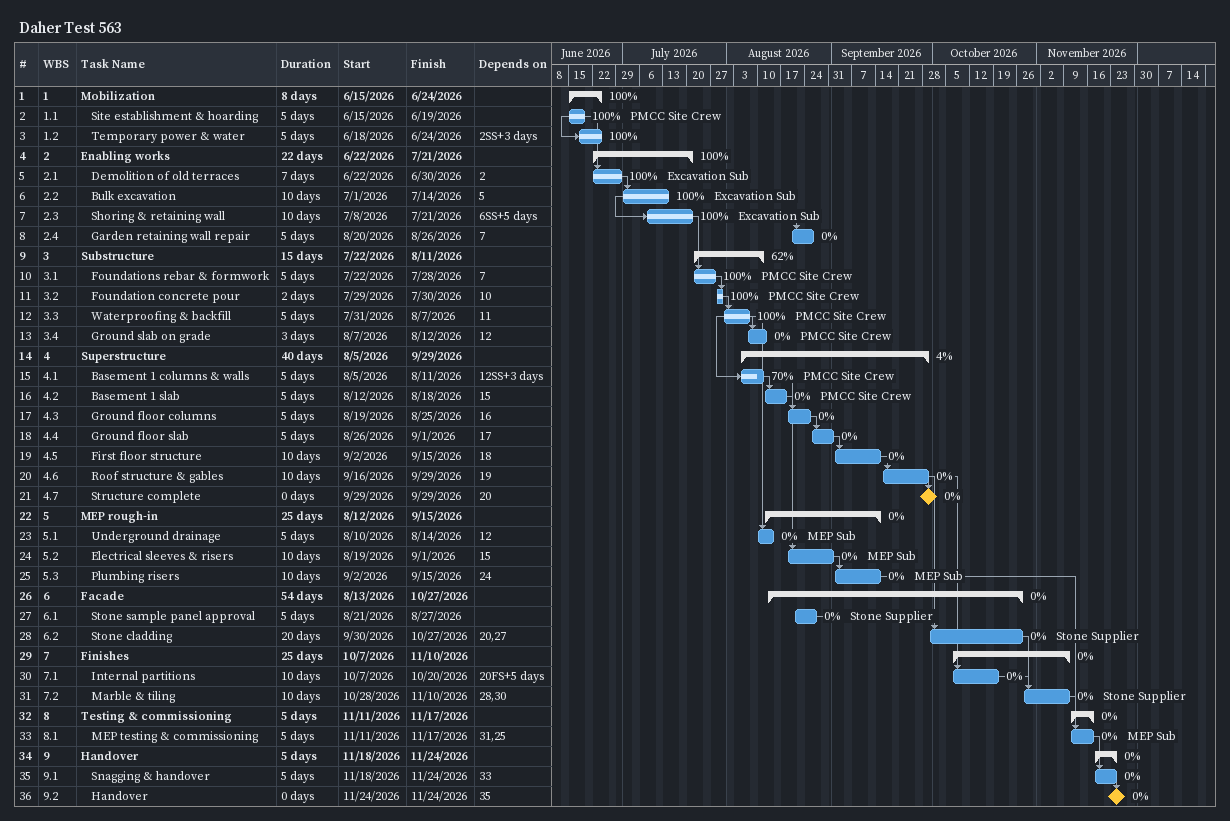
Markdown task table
Daher Test 563

| ID | WBS | Task | Duration | Start | Finish | Predecessors | Resources | % complete |
|---|---|---|---|---|---|---|---|---|
| 1 | 1 | **Mobilization** | 8d | 2026-06-15 | 2026-06-24 |  |  | 100 |
| 2 | 1.1 | Site establishment & hoarding | 5d | 2026-06-15 | 2026-06-19 |  | PMCC Site Crew | 100 |
| 3 | 1.2 | Temporary power & water | 5d | 2026-06-18 | 2026-06-24 | 2SS+3d |  | 100 |
| 4 | 2 | **Enabling works** | 22d | 2026-06-22 | 2026-07-21 |  |  | 100 |
| 5 | 2.1 | Demolition of old terraces | 7d | 2026-06-22 | 2026-06-30 | 2 | Excavation Sub | 100 |
| 6 | 2.2 | Bulk excavation | 10d | 2026-07-01 | 2026-07-14 | 5 | Excavation Sub | 100 |
| 7 | 2.3 | Shoring & retaining wall | 10d | 2026-07-08 | 2026-07-21 | 6SS+5d | Excavation Sub | 100 |
| 8 | 2.4 | Garden retaining wall repair | 5d | 2026-08-20 | 2026-08-26 | 7 |  | 0 |
| 9 | 3 | **Substructure** | 15d | 2026-07-22 | 2026-08-11 |  |  | 62 |
| 10 | 3.1 | Foundations rebar & formwork | 5d | 2026-07-22 | 2026-07-28 | 7 | PMCC Site Crew | 100 |
| 11 | 3.2 | Foundation concrete pour | 2d | 2026-07-29 | 2026-07-30 | 10 | PMCC Site Crew | 100 |
| 12 | 3.3 | Waterproofing & backfill | 5d | 2026-07-31 | 2026-08-07 | 11 | PMCC Site Crew | 100 |
| 13 | 3.4 | Ground slab on grade | 3d | 2026-08-07 | 2026-08-12 | 12 | PMCC Site Crew | 0 |
| 14 | 4 | **Superstructure** | 40d | 2026-08-05 | 2026-09-29 |  |  | 4 |
| 15 | 4.1 | Basement 1 columns & walls | 5d | 2026-08-05 | 2026-08-11 | 12SS+3d | PMCC Site Crew | 70 |
| 16 | 4.2 | Basement 1 slab | 5d | 2026-08-12 | 2026-08-18 | 15 | PMCC Site Crew | 0 |
| 17 | 4.3 | Ground floor columns | 5d | 2026-08-19 | 2026-08-25 | 16 |  | 0 |
| 18 | 4.4 | Ground floor slab | 5d | 2026-08-26 | 2026-09-01 | 17 |  | 0 |
| 19 | 4.5 | First floor structure | 10d | 2026-09-02 | 2026-09-15 | 18 |  | 0 |
| 20 | 4.6 | Roof structure & gables | 10d | 2026-09-16 | 2026-09-29 | 19 |  | 0 |
| 21 | 4.7 | Structure complete | 0d | 2026-09-29 | 2026-09-29 | 20 |  | 0 |
| 22 | 5 | **MEP rough-in** | 25d | 2026-08-12 | 2026-09-15 |  |  | 0 |
| 23 | 5.1 | Underground drainage | 5d | 2026-08-10 | 2026-08-14 | 12 | MEP Sub | 0 |
| 24 | 5.2 | Electrical sleeves & risers | 10d | 2026-08-19 | 2026-09-01 | 15 | MEP Sub | 0 |
| 25 | 5.3 | Plumbing risers | 10d | 2026-09-02 | 2026-09-15 | 24 | MEP Sub | 0 |
| 26 | 6 | **Facade** | 54d | 2026-08-13 | 2026-10-27 |  |  | 0 |
| 27 | 6.1 | Stone sample panel approval | 5d | 2026-08-21 | 2026-08-27 |  | Stone Supplier | 0 |
| 28 | 6.2 | Stone cladding | 20d | 2026-09-30 | 2026-10-27 | 20, 27 | Stone Supplier | 0 |
| 29 | 7 | **Finishes** | 25d | 2026-10-07 | 2026-11-10 |  |  | 0 |
| 30 | 7.1 | Internal partitions | 10d | 2026-10-07 | 2026-10-20 | 20FS+5d |  | 0 |
| 31 | 7.2 | Marble & tiling | 10d | 2026-10-28 | 2026-11-10 | 28, 30 | Stone Supplier | 0 |
| 32 | 8 | **Testing & commissioning** | 5d | 2026-11-11 | 2026-11-17 |  |  | 0 |
| 33 | 8.1 | MEP testing & commissioning | 5d | 2026-11-11 | 2026-11-17 | 31, 25 | MEP Sub | 0 |
| 34 | 9 | **Handover** | 5d | 2026-11-18 | 2026-11-24 |  |  | 0 |
| 35 | 9.1 | Snagging & handover | 5d | 2026-11-18 | 2026-11-24 | 33 |  | 0 |
| 36 | 9.2 | Handover | 0d | 2026-11-24 | 2026-11-24 | 35 |  | 0 |
